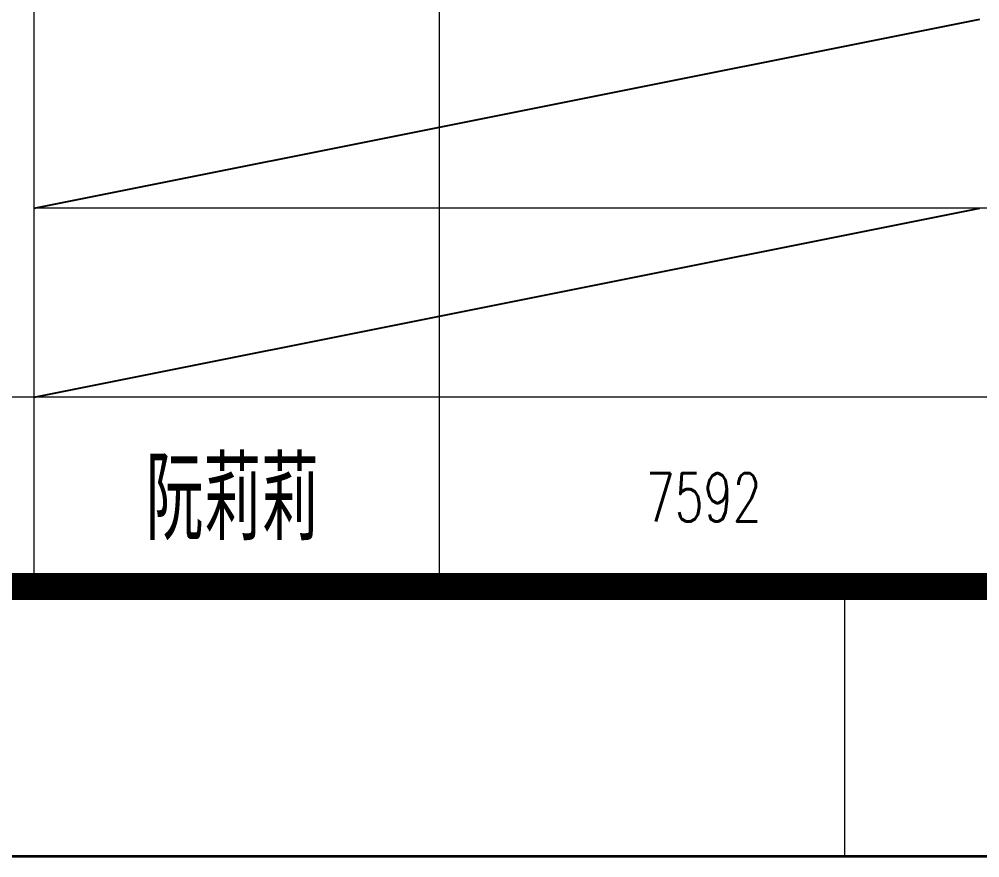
# Model space of a CAD drawing. Extents: x 238398 to 585159, y -66832 to 191741.
# Drawn here: x 451879 to 455434, y 132311 to 135416 of the extents above; entities that cross this region are included whole.
import ezdxf
from ezdxf.enums import TextEntityAlignment as Align

# ---------------------------------------------------------------- set-up
doc = ezdxf.new("R2010")
doc.units = 0
doc.header["$LTSCALE"] = 1000
doc.header["$MEASUREMENT"] = 0
doc.layers.add('PUB_TEXT', color=7, linetype='Continuous', lineweight=20)
doc.styles.add('HZ', font='geditxt.shx', dxfattribs={"width": 0.75, "bigfont": 'hzfs_1.shx'})
doc.styles.add('TK', font='GEDITXT.SHX', dxfattribs={"width": 0.85, "height": 3.5, "bigfont": 'hztxt1.shx'})

# ---------------------------------------------------------------- blocks, each defined once
blk = doc.blocks.new('GEDI_WK_A11')
at = {"color": 3}
blk.add_line((900, 0), (900, 10), dxfattribs=at)
for points, const_width in [([(0, 0), (1050, 0), (1050, 594), (0, 594)], 0.1), ([(25, 10), (1040, 10), (1040, 584), (25, 584)], 1)]:
    blk.add_lwpolyline(points, close=True, dxfattribs=dict(at, const_width=const_width))
blk = doc.blocks.new('GEDI_TQ_2012')
at = {"color": 2}
for p, q in [((-170, 0), (-170, 28)), ((-155, 0), (-155, 28)), ((0, 14), (-170, 14)), ((0, 7), (-180, 7))]:
    blk.add_line(p, q, dxfattribs=at)
at = {"color": 7}
blk.add_line((0, 0), (-180, 0), dxfattribs=at)
blk = doc.blocks.new('A$C7DF8697A')
for name, p in [('GEDI_WK_A11', (0, 0)), ('GEDI_TQ_2012', (1040, 10))]:
    blk.add_blockref(name, p)
at = {"style": 'TK', "width": 0.85}
for tag, height, p in [('PROJECTNAME', 4.75, (985, 44)), ('PHASE', 4, (1027, 44)), ('DRAWINGNAME', 4.75, (995, 31))]:
    blk.add_attdef(tag, text='', height=height, dxfattribs=at).set_placement(p, align=Align.MIDDLE_CENTER)
for tag, p, height in [('APPROVE', (872, 32.75), 3.5), ('DESIGN', (917, 32.75), 3.5), ('REVIEW1', (872, 25.75), 3.5), ('DRAW', (917, 25.75), 3.5), ('DRAWINGNUMBER', (967, 18.5), 4), ('REVIEW2', (872, 18.75), 3.5), ('PROPORTION', (917, 18.75), 3.5), ('CHECK', (872, 11.75), 3.5), ('DATE', (917, 11.75), 3.5), ('VERSION', (1033, 11.75), 3.5)]:
    blk.add_attdef(tag, p, '', height=height, dxfattribs=at)

msp = doc.modelspace()

# ---------------------------------------------------------------- linework, layer by layer
for p, q in [((451934.5, 134716.4), (455434.5, 135416.4)), ((451934.5, 134016.4), (455434.5, 134716.4))]:
    msp.add_line(p, q)

# ---------------------------------------------------------------- block references
at = {"layer": 'PUB_TEXT', "xscale": 100, "yscale": 100, "zscale": 100}
msp.add_blockref('A$C7DF8697A', (364934.5, 132316.4), dxfattribs=at)

# ---------------------------------------------------------------- texts
at = {"layer": 'PUB_TEXT', "style": 'HZ', "width": 0.7}
for s, height, p in [('阮莉莉', 304.25, (452348.2, 133487.3)), ('7592', 178.56, (454198.1, 133556.8))]:
    msp.add_text(s, height=height, dxfattribs=at).set_placement(p)

doc.saveas('drawing.dxf')
